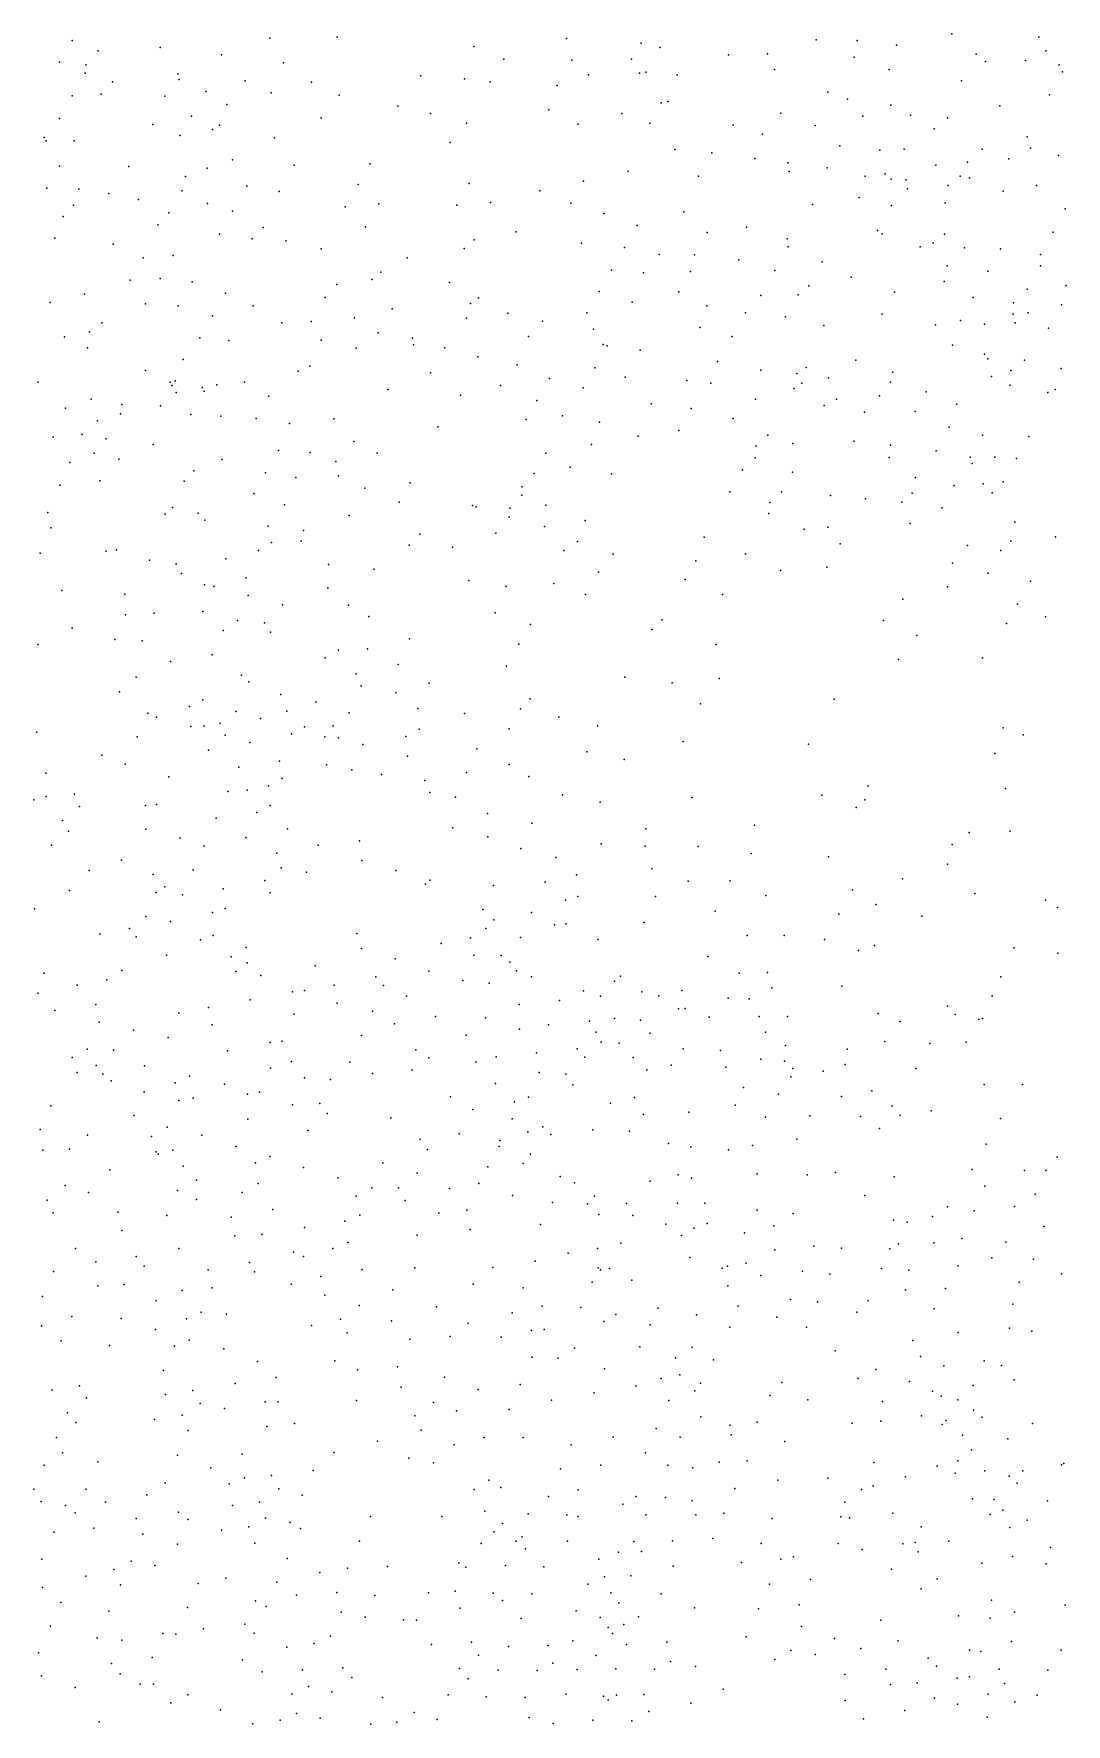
# Model space of a CAD drawing. Header units: inches. Extents: x 1412531 to 1412842, y 4931459 to 4931713.
# Drawn here: x 1412609 to 1412686.5, y 4931459 to 4931585.9 of the extents above; entities that cross this region are included whole.
import ezdxf

# ---------------------------------------------------------------- set-up
doc = ezdxf.new("R2010")
doc.units = ezdxf.units.IN
doc.header["$MEASUREMENT"] = 0

msp = doc.modelspace()

# ---------------------------------------------------------------- linework, layer by layer
for p in [(1412611.87, 4931585.41, 65.73), (1412626.72, 4931585.59, 65.45), (1412631.79, 4931585.66, 65.27), (1412649, 4931585.55, 60.69), (1412667.75, 4931585.45, 56.33), (1412670.82, 4931585.42, 55.62), (1412677.94, 4931585.91, 55.4), (1412684.47, 4931585.67, 55.51), (1412613.83, 4931584.62, 66), (1412618.48, 4931584.87, 65.64), (1412623.1, 4931584.32, 65.76), (1412642.05, 4931584.96, 62.52), (1412644.29, 4931584.01, 62.02), (1412653.89, 4931584, 60.01), (1412654.6, 4931585.2, 59.42), (1412656.02, 4931584.89, 58.56), (1412661.17, 4931584.34, 58.1), (1412664.11, 4931584.41, 57.97), (1412670.61, 4931584.16, 55.78), (1412673.78, 4931585.06, 55.27), (1412679.77, 4931584.39, 56.04), (1412685, 4931584.63, 56.21), (1412610.93, 4931583.78, 66.61), (1412612.87, 4931582.95, 66.7), (1412612.92, 4931583.58, 66.62), (1412619.81, 4931582.9, 66.48), (1412627.75, 4931583.73, 66.04), (1412638.06, 4931582.76, 64.62), (1412649.4, 4931583.93, 60.7), (1412650.66, 4931582.84, 61.22), (1412654.48, 4931582.96, 59.55), (1412654.96, 4931583.03, 59.43), (1412657.31, 4931582.83, 59.33), (1412664.63, 4931583.22, 58.18), (1412673.24, 4931583.22, 55.72), (1412680.47, 4931583.84, 56.1), (1412683.47, 4931583.91, 55.93), (1412686.01, 4931583.57, 56.25), (1412686.24, 4931583.05, 56.29), (1412614.9, 4931582.3, 66.95), (1412619.92, 4931582.49, 66.77), (1412621.91, 4931581.58, 66.77), (1412624.88, 4931582.39, 66.55), (1412626.83, 4931581.48, 67.23), (1412629.85, 4931582.29, 66.59), (1412641.35, 4931582.53, 63.94), (1412643.28, 4931582.3, 63.38), (1412648.31, 4931582.03, 61.32), (1412668.63, 4931581.54, 56.62), (1412678.67, 4931582.37, 56.18), (1412611.89, 4931581.26, 67.39), (1412614.05, 4931581.39, 67.19), (1412618.85, 4931581.23, 67.22), (1412623.49, 4931580.6, 67.2), (1412631.94, 4931581.3, 66.65), (1412636.35, 4931580.48, 65.83), (1412647.67, 4931580.2, 62.73), (1412656.12, 4931580.74, 60.04), (1412656.62, 4931580.82, 59.8), (1412670.1, 4931581, 56.67), (1412673.35, 4931580.55, 56.78), (1412681.54, 4931580.5, 57.21), (1412685.27, 4931581.32, 56.82), (1412610.92, 4931579.55, 67.95), (1412617.95, 4931579.09, 67.94), (1412620.84, 4931579.73, 67.6), (1412622.95, 4931579.06, 68.03), (1412630.57, 4931579.59, 67.64), (1412638.79, 4931579.93, 65.18), (1412641.49, 4931579.19, 64.98), (1412649.87, 4931579.12, 61.95), (1412653.17, 4931579.92, 61.04), (1412655.26, 4931579.21, 60.56), (1412661.53, 4931579.05, 59.2), (1412665.09, 4931579.95, 58.59), (1412667.68, 4931579.02, 57.58), (1412671.27, 4931579.72, 56.66), (1412674.83, 4931579.79, 56.78), (1412677.62, 4931579.59, 57.1), (1412609.77, 4931578.13, 68.63), (1412609.94, 4931577.88, 68.6), (1412612.02, 4931577.88, 68.74), (1412620, 4931578.27, 68.31), (1412622.43, 4931578.73, 67.98), (1412627.07, 4931578.1, 68.26), (1412640.27, 4931577.76, 65.45), (1412663.73, 4931578.37, 59.5), (1412676.62, 4931578.77, 57.49), (1412683.59, 4931578.17, 58.2), (1412623.92, 4931576.44, 69.23), (1412657.13, 4931577.23, 61.04), (1412659.91, 4931576.98, 60.48), (1412663.15, 4931576.54, 59.86), (1412669.53, 4931577.51, 57.34), (1412672.53, 4931577.17, 57.16), (1412674.36, 4931577.26, 57.51), (1412680.21, 4931577.26, 58.09), (1412682.22, 4931576.52, 58.41), (1412683.85, 4931577.33, 58.38), (1412685.95, 4931576.78, 58.34), (1412610.94, 4931575.98, 69.37), (1412616.14, 4931575.94, 69.34), (1412620.39, 4931575.2, 69.42), (1412622.03, 4931575.82, 69.49), (1412628.55, 4931576.05, 69.13), (1412634.26, 4931576.16, 67.83), (1412653.63, 4931575.6, 62.06), (1412658.92, 4931575.23, 60.91), (1412665.62, 4931576.23, 59.46), (1412665.72, 4931575.58, 59.63), (1412668.59, 4931575.84, 58.12), (1412671.44, 4931575.22, 57.61), (1412672.94, 4931575.39, 58.01), (1412676.74, 4931576.06, 57.81), (1412678.56, 4931575.23, 58.41), (1412679.13, 4931576.28, 58.08), (1412609.98, 4931574.33, 70.13), (1412612.38, 4931574.25, 70.03), (1412614.64, 4931573.91, 69.98), (1412620.11, 4931574.11, 69.59), (1412625.01, 4931574.48, 69.42), (1412627.43, 4931574.08, 69.46), (1412633.36, 4931574.6, 69.05), (1412641.7, 4931574.68, 65.98), (1412647, 4931574.13, 64.27), (1412650.27, 4931574.86, 63.06), (1412673.38, 4931575.01, 58.14), (1412674.5, 4931574.96, 57.91), (1412674.62, 4931574.26, 58.08), (1412677.66, 4931574.53, 58.49), (1412679.27, 4931575.1, 58.29), (1412681.79, 4931574.09, 58.47), (1412684.31, 4931574.51, 58.73), (1412611.98, 4931573.05, 70.28), (1412616.87, 4931573.46, 69.98), (1412622.04, 4931573.16, 70.08), (1412623.93, 4931572.6, 70.13), (1412632.39, 4931572.92, 69.69), (1412634.9, 4931573.15, 69.35), (1412640.76, 4931573.05, 66.9), (1412643.3, 4931573.25, 65.82), (1412649.32, 4931573.19, 63.87), (1412667.48, 4931573.1, 60.03), (1412670.99, 4931573.63, 58.28), (1412673.41, 4931573.02, 58.42), (1412677.43, 4931573.23, 58.62), (1412686.46, 4931572.76, 58.87), (1412611.21, 4931572.2, 70.89), (1412618.32, 4931571.57, 70.58), (1412619.15, 4931572.47, 70.37), (1412626.23, 4931571.38, 70.49), (1412633.92, 4931571.43, 69.87), (1412651.81, 4931572.43, 63.43), (1412654.3, 4931571.52, 63.11), (1412657.81, 4931572.55, 62.14), (1412662.51, 4931571.4, 61.44), (1412610.57, 4931570.56, 71.72), (1412614.96, 4931570.13, 71.44), (1412622.94, 4931570.87, 70.57), (1412625.39, 4931570.53, 70.87), (1412627.92, 4931570.36, 71.2), (1412642.07, 4931570.45, 67.4), (1412645.23, 4931571.05, 65.98), (1412650.13, 4931570.19, 65.02), (1412659.56, 4931571, 62.23), (1412665.58, 4931570.53, 61), (1412672.35, 4931571.14, 59.23), (1412672.71, 4931570.9, 59.53), (1412676.53, 4931570.21, 59.51), (1412677.4, 4931570.86, 59.4), (1412685.54, 4931571.03, 59.08), (1412617.21, 4931569.09, 71.69), (1412619.47, 4931569.27, 71.45), (1412630.58, 4931569.78, 71.1), (1412637.05, 4931569.08, 70.28), (1412641.33, 4931569.8, 67.71), (1412653.36, 4931569.88, 63.97), (1412655.97, 4931569.33, 63.31), (1412658.61, 4931569.32, 62.93), (1412661.94, 4931568.94, 61.99), (1412665.66, 4931569.91, 61.27), (1412668.2, 4931568.78, 61.23), (1412675.56, 4931569.92, 59.44), (1412678.89, 4931569.84, 59.39), (1412681.59, 4931569.76, 59.4), (1412684.6, 4931569.35, 59.78), (1412618.49, 4931567.55, 71.95), (1412635.05, 4931568.02, 71.33), (1412652.38, 4931568.17, 64.58), (1412654.79, 4931567.96, 64.09), (1412658.31, 4931568.06, 63.07), (1412664.65, 4931568.13, 61.56), (1412670.37, 4931567.65, 61), (1412677.58, 4931568.5, 59.6), (1412680.64, 4931568.08, 60.1), (1412684.59, 4931568.5, 60.24), (1412612.8, 4931566.36, 72.78), (1412616.23, 4931567.41, 72.28), (1412620.9, 4931567.3, 71.88), (1412623.39, 4931566.44, 72.08), (1412631.76, 4931567.09, 71.69), (1412634.38, 4931567.46, 71.21), (1412640.21, 4931567.24, 69.33), (1412651.45, 4931566.56, 65.56), (1412657.45, 4931566.55, 63.66), (1412663.6, 4931566.27, 62.45), (1412666.39, 4931566.32, 61.78), (1412667.19, 4931567, 61.55), (1412673.64, 4931566.52, 60.71), (1412677.37, 4931567.32, 60.28), (1412683.6, 4931566.75, 60.67), (1412686.53, 4931567.01, 60.77), (1412610.24, 4931565.73, 72.78), (1412617.4, 4931565.64, 72.52), (1412619.85, 4931565.49, 72.87), (1412625.47, 4931565.49, 72.52), (1412630.88, 4931566.11, 72.4), (1412635.9, 4931565.26, 71.46), (1412641.79, 4931565.67, 68.82), (1412642.4, 4931566.1, 68.42), (1412650.54, 4931564.96, 66.6), (1412653.93, 4931565.76, 64.71), (1412659.54, 4931565.49, 63.65), (1412662.44, 4931564.97, 62.73), (1412679.55, 4931566.12, 60.55), (1412682.56, 4931565.72, 61.1), (1412683.67, 4931564.96, 61.47), (1412686.17, 4931565.56, 61.2), (1412614.1, 4931564.22, 73.17), (1412622.42, 4931564.74, 72.67), (1412627.62, 4931564.21, 73.44), (1412629.84, 4931564.31, 73.41), (1412633.09, 4931564.6, 72.39), (1412641.5, 4931564.56, 69.67), (1412644.6, 4931564.95, 67.96), (1412647.19, 4931564.34, 67.41), (1412651.03, 4931563.74, 66.97), (1412659.03, 4931563.87, 63.96), (1412665.45, 4931564.66, 62.58), (1412668.32, 4931564, 62.1), (1412672.7, 4931564.87, 61.57), (1412676.71, 4931564.06, 61.76), (1412678.58, 4931564.39, 61.13), (1412680.39, 4931564.1, 61.49), (1412682.54, 4931564.87, 61.42), (1412682.69, 4931564.22, 61.51), (1412685.19, 4931563.8, 61.62), (1412611.3, 4931563.17, 73.6), (1412613.19, 4931563.54, 73.65), (1412621.47, 4931563.09, 73.44), (1412623.65, 4931562.88, 73.26), (1412630.59, 4931562.91, 73.83), (1412634.87, 4931563.45, 72.46), (1412637.45, 4931563.05, 71.94), (1412637.51, 4931562.56, 71.99), (1412646.14, 4931563.18, 68.28), (1412651.75, 4931562.59, 66.58), (1412652.06, 4931562.48, 66.42), (1412661.42, 4931563.18, 63.81), (1412677.99, 4931562.53, 61.67), (1412613.03, 4931562.34, 73.89), (1412620.21, 4931561.45, 73.96), (1412633.2, 4931562.31, 73.58), (1412639.87, 4931562.33, 71.12), (1412642.34, 4931561.65, 70.06), (1412654.54, 4931562.15, 65.66), (1412660.35, 4931561.3, 64.52), (1412670.72, 4931561.4, 62.53), (1412680.4, 4931561.86, 62.14), (1412680.65, 4931561.5, 62), (1412683.39, 4931561.42, 62.37), (1412617.39, 4931560.63, 74.35), (1412628.86, 4931560.58, 74.5), (1412629.74, 4931560.95, 74.32), (1412638.79, 4931560.45, 71.82), (1412645.3, 4931561.06, 69.07), (1412647.73, 4931560.04, 68.32), (1412651.12, 4931560.84, 67.28), (1412653.41, 4931560.14, 66.7), (1412658.03, 4931559.89, 65.73), (1412663.59, 4931560.67, 64.33), (1412666.29, 4931560.4, 63.45), (1412667.01, 4931560.87, 63.25), (1412668.68, 4931560.08, 64.1), (1412673.52, 4931560.51, 62.88), (1412680.91, 4931560.18, 62.82), (1412682.38, 4931560.63, 62.76), (1412686.16, 4931560.78, 62.96), (1412609.33, 4931559.76, 74.71), (1412619.24, 4931559.77, 74.6), (1412619.36, 4931559.5, 75.1), (1412619.61, 4931559.87, 74.51), (1412619.68, 4931558.99, 75.13), (1412621.64, 4931559.37, 74.8), (1412621.8, 4931559.09, 74.83), (1412622.74, 4931559.55, 74.8), (1412624.83, 4931559.76, 74.51), (1412626.66, 4931558.71, 74.81), (1412635.59, 4931559.22, 73.39), (1412641.05, 4931558.79, 71.32), (1412644.05, 4931559.51, 70.1), (1412650.26, 4931559.34, 67.88), (1412659.85, 4931559.69, 65.04), (1412666.09, 4931559.28, 64.33), (1412666.68, 4931559.69, 64.4), (1412672.51, 4931558.72, 63.14), (1412673.34, 4931559.75, 63.23), (1412676.02, 4931559.04, 62.58), (1412682.33, 4931559.54, 63.09), (1412685.16, 4931558.97, 63.08), (1412685.71, 4931559.21, 63.09), (1412611.39, 4931557.81, 75.19), (1412613.3, 4931558.49, 75.14), (1412615.52, 4931557.38, 75.33), (1412615.62, 4931558.07, 75.2), (1412618.52, 4931557.98, 75.13), (1412646.78, 4931558.39, 69.14), (1412655.37, 4931558.12, 66.35), (1412658.37, 4931557.77, 66.15), (1412663.2, 4931558.47, 65.2), (1412668.36, 4931558, 64.36), (1412669.27, 4931558.48, 64.32), (1412671.39, 4931557.51, 63.67), (1412675.18, 4931557.56, 63.28), (1412678.31, 4931558.11, 62.87), (1412613.79, 4931556.85, 75.76), (1412620.79, 4931557.34, 75.21), (1412623.05, 4931557.21, 75.46), (1412625.7, 4931557.03, 75.49), (1412628.2, 4931556.65, 75.56), (1412631.52, 4931557, 74.98), (1412639.35, 4931556.41, 72.98), (1412645.97, 4931556.96, 70.02), (1412648.7, 4931557.24, 69.07), (1412651.49, 4931556.75, 67.98), (1412657.44, 4931556.13, 67.02), (1412661.53, 4931557.03, 65.47), (1412677.73, 4931556.37, 63.76), (1412610.45, 4931555.64, 75.85), (1412612.63, 4931555.84, 75.92), (1412614.44, 4931555.5, 76.02), (1412617.97, 4931555.09, 76.17), (1412633.03, 4931555.3, 75.49), (1412650.89, 4931555.07, 68.87), (1412654.38, 4931555.71, 67.66), (1412663.24, 4931554.98, 65.81), (1412664.12, 4931555.78, 65.24), (1412666.01, 4931555.16, 65.14), (1412670.59, 4931555.34, 64.46), (1412673.33, 4931555.03, 64.2), (1412680.24, 4931555.77, 63.76), (1412683.73, 4931555.68, 63.82), (1412611.7, 4931553.72, 76.19), (1412613.54, 4931554.42, 76.25), (1412615.39, 4931553.97, 76.52), (1412623.13, 4931553.96, 76.48), (1412627.37, 4931554.63, 76.03), (1412629.75, 4931554.47, 75.94), (1412631.67, 4931553.79, 76.24), (1412634.78, 4931554.42, 75.17), (1412647.45, 4931554.43, 70.48), (1412663.17, 4931554.09, 65.9), (1412673.23, 4931554.1, 64.36), (1412676.76, 4931554.61, 64.19), (1412679.31, 4931554.13, 64.64), (1412679.47, 4931553.65, 64.85), (1412681.18, 4931554.13, 64.64), (1412682.79, 4931554.02, 64.66), (1412613.96, 4931552.35, 76.77), (1412620.28, 4931552.32, 76.66), (1412621.01, 4931553.09, 76.54), (1412626.4, 4931552.95, 76.68), (1412628.67, 4931552.59, 76.66), (1412631.87, 4931552.72, 76.14), (1412646.58, 4931552.91, 70.96), (1412649.29, 4931553.38, 70.7), (1412652.39, 4931552.88, 69.35), (1412662.21, 4931553.17, 66.77), (1412665.98, 4931553.01, 65.38), (1412675.22, 4931552.6, 64.84), (1412681.8, 4931552.27, 65.06), (1412610.95, 4931552.03, 76.56), (1412625.52, 4931551.41, 77.06), (1412633.87, 4931551.81, 75.84), (1412637.27, 4931552.21, 74.53), (1412645.65, 4931551.27, 71.88), (1412645.67, 4931551.9, 71.6), (1412661.28, 4931551.53, 67.67), (1412665.14, 4931551.53, 66.04), (1412668.84, 4931551.26, 66.33), (1412671.47, 4931551.01, 66.03), (1412674.95, 4931551.42, 65.5), (1412678.12, 4931552.01, 65.27), (1412680.29, 4931552.12, 65.37), (1412680.96, 4931551.45, 65.35), (1412610.06, 4931549.97, 76.53), (1412618.87, 4931549.85, 77.29), (1412619.42, 4931550.35, 77.39), (1412621.35, 4931549.93, 77.11), (1412627.83, 4931550.56, 77.11), (1412632.69, 4931549.74, 76.62), (1412636.44, 4931550.75, 75.28), (1412641.94, 4931550.51, 73.71), (1412642.21, 4931550.41, 73.4), (1412644.76, 4931550.31, 72.62), (1412647.44, 4931550.52, 72.37), (1412664.21, 4931549.89, 66.97), (1412664.28, 4931550.73, 66.67), (1412674.18, 4931550.76, 65.75), (1412677.2, 4931550.32, 65.97), (1412610.28, 4931548.82, 76.9), (1412621.85, 4931549.39, 77.26), (1412626.61, 4931548.94, 77.7), (1412629.25, 4931548.63, 77.58), (1412644.7, 4931549.62, 72.62), (1412647.35, 4931548.92, 73.1), (1412650.4, 4931549.38, 70.97), (1412666.85, 4931548.73, 66.97), (1412668.62, 4931548.87, 67.19), (1412674.82, 4931549.16, 66.68), (1412682.66, 4931549.26, 66.47), (1412626.84, 4931547.71, 77.81), (1412629.07, 4931547.83, 77.88), (1412637.2, 4931547.53, 77.18), (1412637.99, 4931548.35, 76.53), (1412640.45, 4931547.37, 75.2), (1412643.69, 4931548.42, 73.31), (1412649.84, 4931547.79, 72.22), (1412659.33, 4931548.11, 70.5), (1412669.56, 4931547.62, 67.36), (1412679.11, 4931547.5, 67.47), (1412682.38, 4931547.83, 67.04), (1412685.73, 4931548.15, 66.65), (1412609.47, 4931546.93, 77.05), (1412614.44, 4931547.08, 77.3), (1412615.21, 4931547.16, 77.42), (1412617.69, 4931546.39, 77.61), (1412619.69, 4931546.13, 77.73), (1412623.43, 4931546.49, 77.85), (1412625.87, 4931547.13, 77.9), (1412631.13, 4931546.08, 78.18), (1412648.8, 4931547.12, 73.18), (1412652.51, 4931546.85, 71.38), (1412658.71, 4931546.35, 71.17), (1412662.45, 4931546.86, 69.65), (1412677.98, 4931546.17, 68.16), (1412681.61, 4931547.13, 66.99), (1412620.1, 4931545.39, 77.82), (1412624.96, 4931545.07, 77.93), (1412634.53, 4931545.72, 78.3), (1412641.66, 4931544.87, 75.54), (1412651.4, 4931545.49, 72.28), (1412657.92, 4931544.95, 72.18), (1412665.08, 4931545.63, 68.59), (1412668.56, 4931545.86, 67.72), (1412680.66, 4931545.42, 67.66), (1412683.85, 4931544.82, 68.22), (1412611.1, 4931544.13, 77.43), (1412615.83, 4931543.84, 77.45), (1412621.82, 4931544.54, 77.81), (1412622.52, 4931544.42, 77.98), (1412625.11, 4931543.75, 78.08), (1412631.08, 4931544.32, 78.54), (1412644.47, 4931544.43, 74.68), (1412648.05, 4931544.64, 73.61), (1412650.43, 4931543.81, 73.75), (1412660.72, 4931543.82, 71.52), (1412674.25, 4931543.48, 68.75), (1412677.61, 4931544.39, 68.83), (1412615.89, 4931542.3, 77.48), (1412618.05, 4931542.42, 77.81), (1412621.7, 4931542.55, 78.12), (1412627.68, 4931543.04, 78.49), (1412632.63, 4931543.01, 78.55), (1412634.16, 4931542.17, 78.73), (1412643.65, 4931542.45, 75.95), (1412682.88, 4931543.1, 68.74), (1412684.97, 4931542.15, 69.77), (1412611.89, 4931541.29, 77.53), (1412623.22, 4931541.11, 78.24), (1412624.29, 4931541.87, 78.27), (1412626.33, 4931541.68, 78.46), (1412626.78, 4931540.99, 78.42), (1412646.29, 4931541.57, 75.34), (1412655.41, 4931541.19, 74.1), (1412656.17, 4931541.91, 74), (1412672.82, 4931541.87, 68.93), (1412682.05, 4931541.63, 69.51), (1412609.31, 4931540.06, 77.2), (1412615.08, 4931540.44, 77.54), (1412617.14, 4931540.35, 77.88), (1412631.88, 4931539.65, 78.89), (1412634.05, 4931539.74, 78.81), (1412637.22, 4931540.49, 78.43), (1412645.43, 4931540.1, 76.77), (1412660.25, 4931540.07, 71.88), (1412675.31, 4931540.75, 69.41), (1412619.27, 4931538.78, 77.86), (1412622.4, 4931539.29, 78.11), (1412630.88, 4931539.06, 78.89), (1412636.37, 4931538.56, 78.9), (1412644.49, 4931538.45, 77.55), (1412673.94, 4931538.93, 70.64), (1412680.25, 4931539.06, 70.18), (1412616.68, 4931537.61, 77.6), (1412624.6, 4931537.77, 78.48), (1412625.14, 4931537.26, 78.64), (1412633.21, 4931537.85, 79.12), (1412638.7, 4931537.16, 79.24), (1412653.38, 4931537.6, 75.37), (1412656.94, 4931537.19, 74.66), (1412660.46, 4931537.51, 72.41), (1412615.44, 4931536.51, 77.58), (1412621.69, 4931535.92, 78.19), (1412627.56, 4931536.3, 78.59), (1412633.58, 4931536.95, 79.16), (1412636.2, 4931536.43, 79.24), (1412646.28, 4931535.99, 78.02), (1412669.11, 4931535.96, 72.11), (1412617.57, 4931534.9, 77.7), (1412618.22, 4931534.6, 77.61), (1412620.7, 4931535.42, 77.91), (1412624.17, 4931535.04, 78.41), (1412626.02, 4931534.52, 78.47), (1412628, 4931535.06, 78.98), (1412630.17, 4931535.76, 78.76), (1412632.68, 4931534.93, 79.01), (1412637.85, 4931535.25, 79.69), (1412641.35, 4931534.88, 80.32), (1412645.55, 4931535.24, 78.88), (1412648.43, 4931534.62, 77.69), (1412659.07, 4931535.61, 74.12), (1412609.22, 4931533.48, 76.83), (1412620.79, 4931533.92, 77.93), (1412621.8, 4931533.97, 78.3), (1412623, 4931534.15, 78.06), (1412623.37, 4931533.25, 78.06), (1412628.35, 4931533.35, 78.68), (1412629.34, 4931533.88, 78.97), (1412631.49, 4931533.96, 79.01), (1412637.95, 4931533.7, 80.06), (1412644.7, 4931533.74, 80.2), (1412651.32, 4931533.96, 77.27), (1412681.8, 4931533.82, 73.3), (1412683.3, 4931533.28, 73.59), (1412616.77, 4931533.13, 77.31), (1412622.11, 4931532.14, 77.84), (1412625.22, 4931532.71, 78.27), (1412630.86, 4931533.13, 79.25), (1412631.87, 4931533.07, 79.04), (1412633.72, 4931532.55, 79.21), (1412636.93, 4931533.17, 79.79), (1412642.28, 4931532.24, 80.75), (1412650.53, 4931532, 77.94), (1412657.76, 4931532.77, 74.86), (1412667.18, 4931532.59, 75.04), (1412614.1, 4931531.75, 77.01), (1412615.87, 4931531.08, 77.23), (1412624.39, 4931530.86, 78.33), (1412627.44, 4931531.3, 78.63), (1412630.97, 4931531.03, 78.98), (1412637.07, 4931531.69, 79.79), (1412644.71, 4931531.05, 80.6), (1412653.34, 4931531.43, 76.87), (1412681.18, 4931531.88, 74.12), (1412609.9, 4931530.41, 76.71), (1412619.13, 4931530.12, 77.25), (1412626.63, 4931529.46, 78.64), (1412627.64, 4931530.01, 78.82), (1412632.89, 4931530.65, 79.63), (1412635.11, 4931530.3, 79.91), (1412638.36, 4931529.85, 80.07), (1412641.49, 4931530.45, 80.42), (1412646.17, 4931530.16, 80.55), (1412671.67, 4931529.44, 75.51), (1412609.01, 4931528.41, 76.43), (1412609.92, 4931528.66, 76.62), (1412612.05, 4931528.84, 76.79), (1412623.6, 4931529.04, 78.05), (1412625.03, 4931529.12, 78.69), (1412638.74, 4931528.96, 80.11), (1412640.67, 4931528.61, 80.48), (1412648.7, 4931528.78, 79.83), (1412651.53, 4931528.24, 79.63), (1412658.42, 4931528.57, 77.3), (1412668.19, 4931528.76, 76.92), (1412671.4, 4931528.41, 75.95), (1412681.96, 4931529.25, 75.52), (1412612.42, 4931527.91, 76.61), (1412617.39, 4931527.97, 77.11), (1412618.22, 4931528.06, 77.31), (1412622.7, 4931527.02, 77.93), (1412625.74, 4931527.46, 78.34), (1412626.75, 4931527.97, 78.72), (1412643.07, 4931527.37, 80.64), (1412670.76, 4931527.82, 76.46), (1412611.15, 4931526.84, 76.45), (1412611.61, 4931526.06, 76.64), (1412617.41, 4931526.21, 77.36), (1412628.06, 4931526.23, 78.68), (1412640.47, 4931526.31, 80.42), (1412643.1, 4931525.62, 80.81), (1412646.41, 4931526.64, 80.5), (1412654.97, 4931526.22, 79.68), (1412663.13, 4931526.49, 77.31), (1412679.25, 4931525.94, 76.47), (1412682.32, 4931526.05, 76.59), (1412610.34, 4931525, 76.49), (1412619.99, 4931525.55, 77.43), (1412621.79, 4931524.96, 78.02), (1412624.92, 4931525.58, 78.56), (1412627.26, 4931524.4, 78.63), (1412630.36, 4931524.99, 79.18), (1412633.47, 4931525.32, 80.26), (1412645.57, 4931524.74, 80.87), (1412651.6, 4931525.11, 80.84), (1412654.91, 4931524.92, 79.79), (1412658.9, 4931524.91, 78.35), (1412662.87, 4931524.38, 77.99), (1412677.96, 4931525.06, 77.39), (1412613.15, 4931523.09, 76.56), (1412615.58, 4931523.87, 77.14), (1412620.98, 4931523.16, 77.83), (1412627.57, 4931523.3, 78.61), (1412633.63, 4931523.85, 80.1), (1412636.18, 4931523.1, 80.83), (1412648.2, 4931524.07, 80.96), (1412655.41, 4931523.22, 79.74), (1412668.68, 4931524.13, 78.16), (1412677.62, 4931523.58, 78.05), (1412617.97, 4931522.8, 77.33), (1412618.83, 4931521.88, 77.87), (1412626.35, 4931522.34, 78.67), (1412629.47, 4931522.98, 78.94), (1412638.42, 4931522.07, 80.97), (1412638.75, 4931522.38, 80.71), (1412643.53, 4931521.97, 81.02), (1412647.39, 4931522.22, 80.93), (1412649.76, 4931522.78, 80.88), (1412658.15, 4931522.3, 78.97), (1412661.29, 4931522.31, 78.99), (1412674.23, 4931522.47, 78.24), (1412611.67, 4931521.59, 76.42), (1412618.19, 4931521.45, 77.45), (1412620.16, 4931521.27, 78.07), (1412623.21, 4931521.72, 78.36), (1412626.75, 4931521.42, 78.86), (1412648.92, 4931520.86, 81.27), (1412649.86, 4931521.14, 81.26), (1412655.68, 4931521.14, 80.28), (1412663.97, 4931521.22, 78.95), (1412670.48, 4931521.65, 78.91), (1412679.68, 4931521.38, 79.32), (1412684.97, 4931520.86, 80.24), (1412609.05, 4931520.23, 75.88), (1412617.41, 4931519.65, 77.15), (1412622.42, 4931519.95, 77.91), (1412623.36, 4931520.24, 78.33), (1412642.72, 4931520.16, 80.85), (1412643.54, 4931519.39, 81.26), (1412646.38, 4931519.94, 81.16), (1412660.17, 4931520.05, 79.35), (1412669.46, 4931519.83, 79.84), (1412672.25, 4931520.54, 79.98), (1412675.69, 4931519.66, 80.08), (1412685.88, 4931520.31, 80.5), (1412613.95, 4931518.34, 76.59), (1412616.18, 4931518.75, 77), (1412616.69, 4931518.11, 77.58), (1412619.27, 4931519.27, 77.8), (1412622.47, 4931518.22, 78.16), (1412633.27, 4931518.38, 80.27), (1412641.8, 4931518.05, 81.19), (1412642.94, 4931518.75, 81.23), (1412645.56, 4931518.07, 81.38), (1412648.1, 4931519.01, 81.42), (1412648.96, 4931519.1, 81.28), (1412654.83, 4931519.2, 80.92), (1412662.56, 4931518.22, 80.57), (1412665.35, 4931518.23, 80.67), (1412618.97, 4931516.75, 77.76), (1412621.52, 4931517.9, 78), (1412624.95, 4931517.32, 78.92), (1412633.6, 4931517.25, 80.34), (1412639.59, 4931517.63, 80.87), (1412651.35, 4931517.92, 81.49), (1412668.39, 4931517.92, 80.41), (1412670.94, 4931517.1, 80.9), (1412672.13, 4931517.46, 81.5), (1412682.6, 4931517.29, 81.97), (1412685.91, 4931516.9, 81.56), (1412615.62, 4931515.59, 76.93), (1412623.81, 4931516.62, 78.71), (1412624.16, 4931515.51, 78.63), (1412625.03, 4931516.16, 79.04), (1412630.14, 4931515.93, 79.7), (1412636.14, 4931516.47, 80.55), (1412638.67, 4931515.54, 81.21), (1412642.05, 4931516.73, 81.01), (1412644.11, 4931516.72, 81.47), (1412644.74, 4931516.21, 81.47), (1412645.24, 4931515.57, 81.7), (1412659.63, 4931516.65, 82.15), (1412609.78, 4931515.4, 75.89), (1412612.26, 4931514.5, 76.24), (1412614.48, 4931514.9, 76.88), (1412626.04, 4931515.21, 78.98), (1412631.55, 4931514.48, 80.41), (1412634.69, 4931515.12, 80.44), (1412635.26, 4931514.47, 80.32), (1412641.23, 4931514.84, 81.36), (1412643.19, 4931514.65, 81.69), (1412646.37, 4931515.12, 81.49), (1412652.61, 4931514.79, 82.1), (1412653.06, 4931515.17, 81.78), (1412661.98, 4931515.4, 82.25), (1412664.09, 4931515.45, 81.74), (1412664.42, 4931514.28, 82.02), (1412669.69, 4931514.42, 82.16), (1412681.63, 4931515.11, 82.79), (1412609.3, 4931513.88, 76.1), (1412613.66, 4931513.05, 76.92), (1412625.24, 4931513.4, 78.78), (1412628.44, 4931513.98, 79.59), (1412629.33, 4931514.08, 79.89), (1412631.79, 4931513.13, 80.63), (1412637, 4931513.67, 80.69), (1412645.45, 4931513.04, 81.73), (1412648.48, 4931513.34, 82.08), (1412650.28, 4931514.07, 81.97), (1412651.55, 4931513.66, 82.02), (1412654.65, 4931513.98, 81.83), (1412655.94, 4931513.7, 82.33), (1412657.67, 4931514.1, 81.79), (1412661.14, 4931513.52, 82.48), (1412662.73, 4931513.47, 82.49), (1412680.98, 4931513.7, 82.88), (1412610.58, 4931512.59, 76), (1412613.91, 4931511.71, 76.95), (1412619.89, 4931512.38, 77.64), (1412622.12, 4931512.82, 78.28), (1412628.55, 4931512.32, 79.31), (1412634.43, 4931512.55, 80.75), (1412639.17, 4931512.13, 81.26), (1412642.92, 4931512.05, 82), (1412650.73, 4931511.79, 82.27), (1412652.61, 4931511.98, 82.48), (1412654.56, 4931511.86, 82.32), (1412657.42, 4931512.71, 82.29), (1412657.92, 4931512.75, 82.25), (1412659.71, 4931512.08, 82.41), (1412663.48, 4931512.15, 82.6), (1412665.59, 4931512.14, 83.17), (1412672.4, 4931512.37, 83.39), (1412674.05, 4931511.75, 83.12), (1412677.62, 4931512.92, 83.23), (1412678.2, 4931512.28, 83.62), (1412679.97, 4931511.9, 83.86), (1412680.25, 4931511.98, 83.84), (1412616.49, 4931511.12, 77.11), (1412619.09, 4931510.55, 77.63), (1412622.4, 4931511.5, 78.07), (1412633.61, 4931510.71, 80.84), (1412636.08, 4931511.59, 80.91), (1412641.46, 4931510.73, 81.95), (1412645.47, 4931511.18, 82.31), (1412647.66, 4931511.51, 82.05), (1412651.22, 4931510.97, 82.53), (1412655.28, 4931510.89, 82.56), (1412663.94, 4931510.96, 83.24), (1412613.02, 4931509.69, 76.84), (1412614.99, 4931509.62, 76.83), (1412623.54, 4931509.56, 78.51), (1412626.75, 4931510.18, 79.15), (1412627.66, 4931510.29, 79.2), (1412637.7, 4931509.63, 81.81), (1412646.74, 4931509.4, 82.52), (1412649.81, 4931509.72, 82.45), (1412651.61, 4931510.2, 82.82), (1412652.95, 4931510.13, 82.95), (1412657.77, 4931509.72, 82.84), (1412660.56, 4931509.59, 83.5), (1412665.44, 4931509.95, 83.7), (1412670.09, 4931509.68, 83.77), (1412672.9, 4931510.27, 84.18), (1412676.29, 4931510.11, 84.02), (1412679.03, 4931510.22, 84.56), (1412611.88, 4931509.05, 76.36), (1412612.25, 4931507.93, 76.3), (1412613.69, 4931508.46, 76.86), (1412617.31, 4931508.43, 77.14), (1412626.77, 4931508.27, 79.09), (1412628.36, 4931508.76, 79.89), (1412632.73, 4931508.7, 80.56), (1412637.42, 4931508.14, 82.01), (1412638.67, 4931509.04, 82.03), (1412642.2, 4931508.73, 82.24), (1412643.72, 4931509.12, 82.1), (1412646.95, 4931507.93, 82.76), (1412650.39, 4931509.09, 82.82), (1412654.01, 4931509.05, 83.22), (1412655.04, 4931508.14, 83.43), (1412656.86, 4931508.49, 83.32), (1412660.97, 4931508.33, 83.91), (1412663.6, 4931508.93, 83.64), (1412665.38, 4931508.78, 84.15), (1412666, 4931508.24, 84.23), (1412668.28, 4931508.04, 84.45), (1412669.93, 4931508.53, 84.52), (1412675.25, 4931508.24, 84.78), (1412614.19, 4931507.82, 76.48), (1412614.82, 4931507.31, 76.58), (1412619.61, 4931507.16, 77.89), (1412620.69, 4931507.65, 78.02), (1412623.31, 4931507.07, 78.4), (1412629.32, 4931507.54, 79.8), (1412631.27, 4931507.41, 80.17), (1412634.44, 4931507.85, 81.48), (1412643.68, 4931507.1, 82.28), (1412648.96, 4931507.8, 83.06), (1412649.47, 4931507, 83.2), (1412662.29, 4931506.82, 84.5), (1412665.86, 4931507.6, 84.48), (1412680.37, 4931507.04, 85.6), (1412683.25, 4931507.04, 85.87), (1412610.28, 4931505.42, 76.03), (1412617.3, 4931506.49, 77.41), (1412619.9, 4931505.84, 77.86), (1412620.98, 4931506.01, 78.23), (1412625.04, 4931506.31, 79.01), (1412625.96, 4931506.45, 79.01), (1412628.42, 4931505.5, 79.84), (1412630.47, 4931505.61, 80.03), (1412640.3, 4931506.1, 82.29), (1412645.11, 4931505.72, 82.69), (1412646.15, 4931506.09, 82.81), (1412652.32, 4931505.64, 83.9), (1412654.12, 4931506.06, 83.7), (1412661.66, 4931505.48, 84.64), (1412664.92, 4931506.3, 84.73), (1412669.66, 4931506.12, 85.47), (1412671.93, 4931506.56, 85.28), (1412673.45, 4931505.4, 85.36), (1412616.51, 4931504.7, 77.13), (1412625.07, 4931504.42, 78.94), (1412631.04, 4931504.86, 80.42), (1412635.82, 4931504.54, 81.53), (1412641.96, 4931505.15, 82.83), (1412644.92, 4931504.45, 83.36), (1412654.78, 4931504.78, 84.16), (1412658.2, 4931504.96, 84.37), (1412663.95, 4931504.58, 85.24), (1412667.27, 4931504.69, 85.98), (1412671.07, 4931504.63, 85.88), (1412674.06, 4931504.72, 85.83), (1412676.38, 4931505.06, 85.8), (1412681.6, 4931504.49, 86.69), (1412609.49, 4931503.65, 75.54), (1412613.03, 4931503.22, 76.63), (1412617.83, 4931503.13, 77.56), (1412619.01, 4931503.82, 77.66), (1412621.61, 4931503.23, 78.17), (1412629.58, 4931503.59, 79.95), (1412638.01, 4931502.93, 82.49), (1412640.94, 4931503.33, 83.32), (1412644.01, 4931502.82, 83.52), (1412646.11, 4931503.47, 83.54), (1412647.22, 4931503.85, 83.65), (1412647.83, 4931503.27, 83.65), (1412650.97, 4931503.62, 84.68), (1412653.73, 4931503.54, 84.75), (1412666.29, 4931502.94, 86.43), (1412672.52, 4931503.74, 86.1), (1412609.68, 4931502.1, 75.65), (1412611.69, 4931502.19, 75.94), (1412618.2, 4931501.98, 77.68), (1412618.34, 4931501.81, 78.03), (1412619.44, 4931502.11, 78.26), (1412624.19, 4931502.39, 78.85), (1412626.73, 4931501.63, 79.81), (1412638.57, 4931502.15, 82.78), (1412643.96, 4931502.39, 83.69), (1412646.31, 4931501.8, 83.78), (1412656.66, 4931502.6, 85.3), (1412658.34, 4931502.35, 85.78), (1412661.17, 4931502.13, 86.06), (1412662.97, 4931502.45, 86.17), (1412680.53, 4931502.55, 87.2), (1412685.84, 4931501.58, 89.04), (1412614.72, 4931500.63, 77.08), (1412620.21, 4931500.91, 78.76), (1412625.64, 4931501.16, 79.68), (1412629.25, 4931500.79, 80.44), (1412635.2, 4931501.16, 81.56), (1412637.79, 4931500.38, 82.38), (1412643.09, 4931500.84, 84.12), (1412645.75, 4931501.11, 84.21), (1412657.4, 4931500.25, 86.32), (1412663.31, 4931500.33, 86.69), (1412667.07, 4931500.24, 86.7), (1412669.21, 4931500.43, 86.75), (1412679.48, 4931500.66, 87.87), (1412683.41, 4931500.57, 89.23), (1412684.99, 4931500.58, 89.5), (1412611.36, 4931499.45, 75.88), (1412619.79, 4931499.07, 78.84), (1412621.23, 4931499.84, 79.23), (1412625.84, 4931499.61, 79.71), (1412631.84, 4931500.03, 81.35), (1412634.38, 4931499.27, 81.89), (1412636.39, 4931499.28, 82.39), (1412640.23, 4931499.23, 83.26), (1412642.41, 4931499.59, 84.27), (1412648.53, 4931500.13, 84.63), (1412649.61, 4931499.66, 85.18), (1412655.29, 4931499.78, 85.95), (1412658.39, 4931500, 86.36), (1412673.61, 4931500.11, 87.43), (1412680.43, 4931499.4, 88.84), (1412610, 4931498.34, 75.78), (1412613.1, 4931498.93, 76.6), (1412621.21, 4931498.4, 79.37), (1412624.65, 4931498.92, 79.64), (1412633.21, 4931498.64, 81.63), (1412636.89, 4931498.33, 82.5), (1412644.96, 4931498.69, 84.73), (1412647.95, 4931498.17, 85.34), (1412650.59, 4931498.08, 85.55), (1412651.11, 4931498.66, 85.72), (1412653.52, 4931498.1, 86.17), (1412657.34, 4931498.12, 87.05), (1412659.4, 4931498.13, 87.11), (1412671.4, 4931498.7, 87.96), (1412677.61, 4931497.85, 88.81), (1412682.64, 4931497.87, 89.93), (1412684.2, 4931498.79, 90.19), (1412610.46, 4931497.4, 75.92), (1412615.31, 4931497.45, 77.41), (1412618.98, 4931497.21, 79.05), (1412623.83, 4931497.07, 79.84), (1412626.95, 4931497.64, 80.25), (1412632.37, 4931496.77, 82.01), (1412633.48, 4931497.23, 82.02), (1412639.41, 4931497.38, 83.32), (1412641.52, 4931497.59, 84.07), (1412647.04, 4931496.52, 85.46), (1412651.43, 4931497.27, 86.17), (1412653.99, 4931497.21, 86.73), (1412656.46, 4931496.55, 87.42), (1412659.57, 4931496.6, 87.33), (1412663.32, 4931497.61, 87.45), (1412666.02, 4931497.34, 87.35), (1412673.55, 4931496.86, 88.84), (1412674.59, 4931496.7, 88.75), (1412676.5, 4931497.12, 89.11), (1412679.61, 4931497.54, 89.13), (1412615.61, 4931496.07, 77.62), (1412624.1, 4931495.66, 80.35), (1412626.13, 4931495.77, 80.5), (1412629.32, 4931496.31, 81.11), (1412632.58, 4931495.17, 82.24), (1412637.79, 4931495.72, 83.44), (1412641.77, 4931496.14, 84.11), (1412657.63, 4931495.69, 87.75), (1412658.56, 4931496.25, 87.44), (1412662.36, 4931495.89, 87.99), (1412664.57, 4931496.43, 87.95), (1412678.68, 4931495.46, 89.51), (1412682, 4931495.19, 90.99), (1412684.85, 4931496.37, 91.11), (1412612.14, 4931494.73, 76.94), (1412616.7, 4931494.13, 78.34), (1412619.9, 4931494.72, 79.16), (1412628.5, 4931494.45, 81.36), (1412629.25, 4931494.12, 81.41), (1412631.46, 4931494.72, 82.22), (1412649.13, 4931494.36, 86.69), (1412651.32, 4931494.71, 87.16), (1412653.08, 4931495.13, 87.08), (1412658.26, 4931494.04, 88.08), (1412664.66, 4931494.61, 88.3), (1412667.59, 4931494.9, 88.44), (1412669.65, 4931494.74, 88.71), (1412673.28, 4931494.7, 89.38), (1412673.93, 4931495.07, 89.45), (1412676.6, 4931495.14, 89.34), (1412680.94, 4931494.03, 91.18), (1412684.08, 4931493.93, 91.67), (1412610.49, 4931493, 76.87), (1412613.67, 4931493.73, 77.93), (1412617.3, 4931493.4, 78.66), (1412622.09, 4931493.11, 80.56), (1412625.19, 4931493.68, 81.12), (1412625.58, 4931492.96, 81.55), (1412630.55, 4931492.63, 82.54), (1412633.67, 4931493.14, 82.87), (1412637.61, 4931493.28, 83.66), (1412643.46, 4931493.3, 85.12), (1412646.64, 4931493.78, 86.15), (1412651.39, 4931493.26, 87.75), (1412651.56, 4931493.12, 87.46), (1412652.24, 4931493.23, 87.56), (1412660.7, 4931493.24, 88.61), (1412661.1, 4931493.39, 88.4), (1412662.49, 4931493.63, 88.66), (1412663.59, 4931492.69, 88.86), (1412666.72, 4931493.02, 89.01), (1412668.78, 4931492.79, 89.66), (1412672.65, 4931493.23, 89.67), (1412674.72, 4931493.1, 90.31), (1412678.42, 4931493.42, 90.2), (1412686.18, 4931492.82, 92.02), (1412613.8, 4931491.93, 78.26), (1412615.78, 4931492.01, 78.87), (1412620.14, 4931491.56, 80.3), (1412622.39, 4931491.76, 80.68), (1412628.34, 4931492.04, 81.87), (1412635.96, 4931491.61, 83.91), (1412642, 4931492.05, 85.41), (1412645.75, 4931491.76, 86.13), (1412650.92, 4931492.2, 87.84), (1412653.91, 4931492.35, 87.79), (1412661.11, 4931491.93, 88.97), (1412674.45, 4931491.61, 90.44), (1412677.47, 4931491.73, 90.86), (1412682.99, 4931492.19, 91.97), (1412609.66, 4931491.11, 77.34), (1412618.18, 4931490.8, 79.56), (1412630.85, 4931491.22, 82.96), (1412633.44, 4931490.45, 83.67), (1412639.23, 4931490.34, 85.13), (1412647.18, 4931490.39, 87.01), (1412650.08, 4931490.29, 88.51), (1412655.9, 4931490.23, 88.53), (1412661.89, 4931490.39, 89.17), (1412665.83, 4931490.9, 89.53), (1412667.86, 4931490.71, 89.98), (1412671.65, 4931490.79, 90.48), (1412676.61, 4931490.18, 91.24), (1412682.52, 4931490.53, 92.64), (1412609.59, 4931488.92, 77.93), (1412611.86, 4931489.62, 78.35), (1412615.57, 4931489.46, 79.32), (1412620.47, 4931489.44, 80.72), (1412621.58, 4931489.93, 80.72), (1412623.48, 4931489.8, 81.3), (1412629.86, 4931488.95, 83.25), (1412632.03, 4931489.42, 83.46), (1412635.87, 4931489.3, 84.6), (1412641.62, 4931489.12, 86.19), (1412644.92, 4931489.9, 86.5), (1412651.82, 4931489.24, 88.97), (1412652.71, 4931489.77, 88.6), (1412655.29, 4931489, 89.21), (1412658.77, 4931489.75, 89.58), (1412661.28, 4931488.82, 89.67), (1412664.8, 4931489.57, 90.06), (1412670.81, 4931489.94, 90.51), (1412611.05, 4931487.79, 78.36), (1412618.14, 4931488.63, 79.92), (1412620.68, 4931487.84, 81.16), (1412632.53, 4931488.39, 84.01), (1412637.24, 4931487.92, 85.28), (1412640.26, 4931488.12, 85.91), (1412644.11, 4931488.06, 86.65), (1412646.38, 4931488.56, 87.01), (1412647.33, 4931488.63, 87.36), (1412667.02, 4931488.81, 90.55), (1412675.02, 4931487.82, 92.11), (1412678.41, 4931488.41, 92.36), (1412682.28, 4931488.73, 92.96), (1412683.95, 4931488.51, 93.26), (1412614.68, 4931487.43, 79.28), (1412619.56, 4931487.39, 80.94), (1412623.28, 4931487.19, 81.88), (1412631.61, 4931486.3, 84.52), (1412646.43, 4931486.56, 87.55), (1412648.39, 4931486.5, 88.18), (1412649.6, 4931487.23, 88.54), (1412654.51, 4931487.34, 89.45), (1412657.19, 4931486.51, 89.98), (1412658.43, 4931487.32, 89.88), (1412660.04, 4931486.36, 90.79), (1412669.19, 4931487.04, 91.05), (1412675.59, 4931486.61, 92.5), (1412680.38, 4931486.3, 93.63), (1412618.75, 4931485.56, 80.98), (1412625.79, 4931486.23, 82.91), (1412627.19, 4931485.03, 83.45), (1412633.32, 4931485.62, 84.88), (1412636.32, 4931485.85, 85.59), (1412639.83, 4931485.06, 86.31), (1412651.87, 4931485.68, 89.95), (1412657.52, 4931485.23, 90.37), (1412672.23, 4931485.63, 92.1), (1412677.33, 4931485.91, 92.88), (1412681.68, 4931485.95, 93.93), (1412610.37, 4931484.12, 79.12), (1412612.43, 4931484.42, 79.7), (1412618.89, 4931483.76, 81.35), (1412620.95, 4931484.07, 81.83), (1412624.13, 4931484.58, 82.58), (1412636.59, 4931484.32, 86.3), (1412642.38, 4931484.14, 87.25), (1412645.52, 4931484.52, 87.84), (1412651.07, 4931483.88, 89.95), (1412654.2, 4931484.39, 90.78), (1412656.11, 4931484.96, 90.37), (1412658.63, 4931484.04, 91.24), (1412659.07, 4931484.61, 91.25), (1412665.18, 4931484.67, 91.36), (1412670.91, 4931484.95, 92.25), (1412674.76, 4931484.73, 92.87), (1412676.48, 4931484, 93.5), (1412679.54, 4931484.44, 93.96), (1412682.63, 4931484.85, 94.22), (1412612.97, 4931483.5, 79.9), (1412621.49, 4931483.08, 82.4), (1412623.32, 4931482.71, 82.82), (1412626.38, 4931483.21, 83.53), (1412627.34, 4931483.22, 83.74), (1412633.23, 4931483.3, 85.68), (1412639.01, 4931483.15, 86.89), (1412640.74, 4931482.54, 87.57), (1412644.69, 4931482.63, 88.4), (1412647.89, 4931483.33, 89.04), (1412656.68, 4931483.32, 91.12), (1412664.3, 4931483.68, 91.62), (1412667.13, 4931483.36, 92.28), (1412672.74, 4931483.24, 93.15), (1412677.14, 4931483.64, 93.7), (1412678.38, 4931483.36, 94.26), (1412679.56, 4931482.59, 95.08), (1412611.52, 4931482.38, 79.84), (1412612.16, 4931481.66, 79.98), (1412618.07, 4931481.89, 81.73), (1412620.14, 4931482.21, 82.08), (1412626.51, 4931481.35, 84.18), (1412628.58, 4931481.59, 84.44), (1412637.62, 4931482.17, 86.8), (1412655.75, 4931481.21, 91.76), (1412659.09, 4931482.08, 92.05), (1412661.29, 4931481.46, 92.61), (1412663.32, 4931481.69, 92.18), (1412670.46, 4931481.62, 93.36), (1412672.6, 4931481.76, 93.47), (1412675.66, 4931482.15, 93.78), (1412677.21, 4931481.52, 94.79), (1412677.52, 4931481.8, 94.65), (1412680.2, 4931482.05, 95.05), (1412684, 4931481.58, 96.25), (1412610.7, 4931480.54, 80.06), (1412620.6, 4931481.05, 82.38), (1412634.8, 4931480.25, 86.47), (1412638.1, 4931481.08, 87.26), (1412640.57, 4931479.98, 88.14), (1412642.82, 4931480.53, 88.35), (1412645.75, 4931480.52, 89.13), (1412649.35, 4931479.99, 90.35), (1412652.51, 4931480.56, 90.72), (1412657.53, 4931480.55, 91.95), (1412661.36, 4931480.74, 92.87), (1412665.4, 4931480.22, 93.03), (1412678.74, 4931480.71, 95.57), (1412682.15, 4931480.42, 96.33), (1412611.16, 4931479.39, 80.44), (1412613.8, 4931478.7, 81.54), (1412619.78, 4931479.21, 82.6), (1412624.65, 4931479.28, 84.12), (1412631.53, 4931479.4, 86.08), (1412637.17, 4931478.99, 87.97), (1412654.94, 4931479.37, 91.97), (1412660.46, 4931478.68, 93.23), (1412662.57, 4931478.78, 93.21), (1412678.38, 4931478.78, 95.98), (1412679.43, 4931479.61, 96.1), (1412609.79, 4931478.45, 80.57), (1412622.29, 4931478.25, 83.58), (1412624.82, 4931477.5, 84.31), (1412626.84, 4931477.69, 85.15), (1412629.97, 4931478.05, 85.72), (1412639.01, 4931478.62, 88.3), (1412648.56, 4931478.18, 90.38), (1412651.59, 4931478.46, 91.38), (1412656.61, 4931478.45, 92.55), (1412658.49, 4931478.25, 93.08), (1412668.63, 4931477.47, 94.26), (1412672.08, 4931478.66, 94.52), (1412674.47, 4931477.58, 95.31), (1412676.85, 4931478.38, 95.59), (1412678.19, 4931477.85, 96.3), (1412680.42, 4931478.03, 96.53), (1412682.25, 4931477.63, 97.24), (1412683.28, 4931478.03, 97.07), (1412686.18, 4931478.47, 97.56), (1412686.36, 4931478.58, 97.7), (1412609, 4931476.66, 80.31), (1412612.9, 4931476.65, 81.84), (1412617.49, 4931476.23, 83.15), (1412618.87, 4931477.12, 83.21), (1412623.66, 4931477.05, 84.38), (1412627.39, 4931476.67, 85.54), (1412629.15, 4931476.2, 85.96), (1412642.06, 4931476.64, 89.48), (1412643.18, 4931477.33, 89.84), (1412644.08, 4931476.77, 90.2), (1412649.87, 4931476.6, 90.97), (1412661.65, 4931476.71, 93.74), (1412664.88, 4931477.32, 94.42), (1412671.17, 4931476.62, 94.91), (1412672.03, 4931476.91, 95.11), (1412682.85, 4931477.11, 97.3), (1412609.56, 4931475.72, 80.63), (1412611.39, 4931475.43, 81.18), (1412612.11, 4931474.87, 81.55), (1412614.39, 4931475.68, 82.5), (1412619.87, 4931474.93, 83.84), (1412623.91, 4931475.42, 84.79), (1412625.95, 4931475.67, 85.14), (1412642.86, 4931474.99, 90.4), (1412647.65, 4931476.11, 90.78), (1412653.24, 4931475.52, 92.24), (1412654.2, 4931476.11, 92.7), (1412656.43, 4931476.04, 93.54), (1412658.45, 4931475.79, 93.93), (1412669.91, 4931475.69, 95.27), (1412673.52, 4931474.86, 96.3), (1412679.5, 4931475.94, 97.11), (1412681.11, 4931475.89, 97.72), (1412681.76, 4931475.07, 97.93), (1412685.13, 4931475.78, 98.62), (1412613.51, 4931473.73, 81.91), (1412616.7, 4931474.44, 82.95), (1412620.58, 4931474.37, 84.06), (1412625.14, 4931473.83, 85.32), (1412626.41, 4931474.47, 85.47), (1412628.25, 4931474.16, 86.2), (1412629.02, 4931473.7, 86.65), (1412634.28, 4931474.6, 87.72), (1412639.63, 4931474.59, 90.06), (1412644.2, 4931474.08, 90.94), (1412646.13, 4931474.8, 90.95), (1412649.03, 4931474.73, 91.57), (1412649.89, 4931474.59, 91.77), (1412654.95, 4931474.73, 93.42), (1412658.72, 4931474.72, 94.3), (1412660.82, 4931474.84, 94.2), (1412664.46, 4931474.46, 94.83), (1412669.61, 4931474.58, 95.9), (1412670.25, 4931474.5, 95.69), (1412675.65, 4931473.83, 96.88), (1412680.83, 4931474.76, 98.02), (1412682.29, 4931473.77, 98.52), (1412683.6, 4931474.32, 98.42), (1412610.5, 4931473.43, 81.04), (1412617.19, 4931473.28, 83.14), (1412619.78, 4931472.53, 84.25), (1412623.1, 4931473.57, 85.06), (1412625.6, 4931472.59, 85.92), (1412633.45, 4931472.75, 88.07), (1412642.59, 4931472.57, 91.04), (1412643.54, 4931473.44, 90.71), (1412645.23, 4931472.75, 91.24), (1412645.67, 4931473.08, 91.6), (1412649.08, 4931472.76, 91.91), (1412654.06, 4931472.72, 93.44), (1412656.96, 4931472.78, 94.19), (1412659.99, 4931472.94, 94.88), (1412663.63, 4931472.57, 95.45), (1412669.4, 4931472.58, 96.53), (1412674.26, 4931472.55, 97.2), (1412675.18, 4931472.64, 97.21), (1412677.72, 4931472.76, 97.85), (1412609.61, 4931471.4, 81.1), (1412616.3, 4931471.25, 83.27), (1412628.03, 4931471.45, 86.89), (1412640.93, 4931471.12, 91.24), (1412645.92, 4931472.17, 91.71), (1412651.42, 4931471.39, 93.09), (1412652.9, 4931471.93, 93.55), (1412654.64, 4931471.97, 93.92), (1412662.14, 4931471.16, 95.54), (1412665.09, 4931471.39, 95.95), (1412666.05, 4931471.58, 96.21), (1412671.2, 4931472.12, 96.71), (1412675.42, 4931471.95, 97.65), (1412680.2, 4931471.11, 98.65), (1412682.49, 4931471.6, 99.27), (1412685.03, 4931471.06, 99.96), (1412685.34, 4931472.28, 99.73), (1412612.9, 4931470.13, 82.13), (1412615, 4931470.62, 82.95), (1412618.1, 4931470.92, 83.7), (1412623.43, 4931469.98, 85.54), (1412630.48, 4931470.4, 87.83), (1412632.56, 4931470.73, 88.16), (1412635.57, 4931470.85, 89.32), (1412641.45, 4931470.81, 91.34), (1412644.42, 4931470.92, 91.48), (1412647.31, 4931470.82, 92.24), (1412651.85, 4931470.06, 93.65), (1412653.83, 4931470.14, 94.11), (1412657.02, 4931470.88, 94.58), (1412667.32, 4931469.88, 96.74), (1412673.41, 4931470.65, 97.95), (1412676.84, 4931469.93, 98.54), (1412609.65, 4931469.27, 81.03), (1412615.5, 4931469.46, 83.12), (1412621.34, 4931469.58, 84.69), (1412627.25, 4931469.67, 86.64), (1412628.73, 4931468.7, 87.57), (1412631.75, 4931468.89, 88.34), (1412634.61, 4931468.67, 89.17), (1412638.65, 4931468.88, 90.46), (1412640.64, 4931468.99, 91.46), (1412643.5, 4931468.84, 92.11), (1412646.41, 4931468.8, 92.43), (1412650.61, 4931469.53, 93.55), (1412652.34, 4931468.86, 93.88), (1412656.11, 4931468.79, 95.19), (1412664.26, 4931469.52, 96.43), (1412675.65, 4931469.16, 98.82), (1412611.04, 4931468.15, 81.32), (1412614.63, 4931467.49, 82.65), (1412620.55, 4931467.76, 84.72), (1412625.65, 4931468.28, 86.63), (1412626.44, 4931467.85, 86.65), (1412632.09, 4931467.42, 88.63), (1412641.02, 4931467.72, 91.61), (1412644.21, 4931468.3, 92.24), (1412649.72, 4931467.51, 93.64), (1412652.94, 4931468.12, 94.21), (1412658.61, 4931467.75, 96.47), (1412663.43, 4931467.66, 97), (1412666.48, 4931467.96, 97.67), (1412680.93, 4931468.31, 99.96), (1412682.64, 4931467.43, 100.96), (1412686.46, 4931467.95, 101.58), (1412610.25, 4931466.36, 81.1), (1412621.75, 4931466.18, 85.33), (1412624.86, 4931466.51, 86.3), (1412633.88, 4931467.04, 89.42), (1412636.76, 4931466.85, 90.14), (1412637.75, 4931466.83, 90.67), (1412645.59, 4931466.94, 92.93), (1412651.53, 4931467.01, 94.27), (1412652.13, 4931466.26, 94.65), (1412653.31, 4931466.49, 95.27), (1412654.42, 4931467.06, 95.08), (1412666.65, 4931466.34, 98.3), (1412672.6, 4931466.81, 98.96), (1412678.44, 4931467.14, 99.94), (1412680.83, 4931466.97, 100.74), (1412613.76, 4931465.5, 82.39), (1412615.62, 4931465.33, 83.28), (1412618.68, 4931465.82, 83.98), (1412619.67, 4931465.78, 84.5), (1412625.56, 4931465.85, 86.61), (1412628, 4931464.8, 87.75), (1412630.05, 4931465.07, 88.49), (1412631.29, 4931465.62, 88.66), (1412638.86, 4931465, 91.32), (1412641.86, 4931465.16, 92.72), (1412644.66, 4931464.84, 93.74), (1412647.62, 4931464.93, 93.84), (1412649.49, 4931465.26, 94.46), (1412652.47, 4931465.82, 95.37), (1412653.51, 4931465, 95.5), (1412656.53, 4931465.18, 96.18), (1412662.5, 4931465.58, 97.61), (1412669.12, 4931465.45, 99.14), (1412673.91, 4931465.26, 99.68), (1412682.43, 4931465.22, 101.78), (1412609.36, 4931464.37, 80.92), (1412614.83, 4931463.57, 82.82), (1412617.88, 4931464.01, 83.9), (1412624.68, 4931463.84, 86.58), (1412642.4, 4931464.18, 93.06), (1412647.99, 4931463.59, 94.59), (1412651.21, 4931464.17, 95.38), (1412656.82, 4931463.71, 96.86), (1412664.65, 4931463.86, 98.55), (1412665.85, 4931464.53, 98.39), (1412667.69, 4931464.23, 99.01), (1412671.1, 4931464.7, 100.05), (1412676.16, 4931463.97, 100.63), (1412679.26, 4931464.56, 101.17), (1412680.11, 4931464.46, 101.41), (1412686.15, 4931464.57, 103.01), (1412609.59, 4931462.63, 80.65), (1412615.48, 4931462.79, 83.03), (1412626.16, 4931462.93, 87.03), (1412629.17, 4931463.08, 88.31), (1412632.2, 4931463.25, 89.21), (1412632.88, 4931462.51, 89.62), (1412640.98, 4931463.18, 92.56), (1412641.63, 4931462.41, 92.78), (1412643.86, 4931463.06, 93.57), (1412646.79, 4931463.04, 94.55), (1412649.81, 4931463.11, 95), (1412652.7, 4931463.16, 95.81), (1412655.62, 4931463.13, 96.62), (1412658.68, 4931463.33, 97.35), (1412669.9, 4931462.73, 100.45), (1412672.98, 4931463.15, 100.47), (1412676.78, 4931463.37, 101.25), (1412678.33, 4931462.47, 101.84), (1412679.26, 4931462.56, 102.17), (1412681.5, 4931463.13, 102.43), (1412685.16, 4931463.07, 103.02), (1412612.1, 4931461.76, 81.66), (1412617, 4931462.02, 83.6), (1412618, 4931462.01, 84.02), (1412620.58, 4931461.22, 85.09), (1412628.38, 4931461.3, 88.09), (1412629.62, 4931461.84, 88.33), (1412631.39, 4931461.44, 89.24), (1412635.19, 4931461.01, 90.76), (1412640.11, 4931461.21, 92.34), (1412642.97, 4931461.07, 93.56), (1412645.89, 4931461.01, 94.85), (1412648.98, 4931461.27, 95.52), (1412651.79, 4931461.12, 96.26), (1412652.77, 4931461.2, 96.57), (1412654.8, 4931461.25, 97.28), (1412660.76, 4931461.63, 98.81), (1412673.34, 4931461.99, 101.16), (1412675.34, 4931462.11, 101.23), (1412676.63, 4931460.96, 102.29), (1412680.66, 4931461.27, 103.07), (1412681.89, 4931462.06, 102.71), (1412684.35, 4931461.2, 103.42), (1412619.28, 4931460.62, 84.84), (1412623.02, 4931460.1, 85.9), (1412628.74, 4931459.81, 88.43), (1412637.57, 4931459.89, 91.67), (1412652.14, 4931460.83, 96.71), (1412655.18, 4931459.97, 97.92), (1412658.35, 4931460.59, 98.34), (1412669.94, 4931460.78, 100.81), (1412674.41, 4931460.03, 101.87), (1412678.36, 4931460.51, 102.61), (1412682.67, 4931460.68, 103.46), (1412613.9, 4931459.19, 82.68), (1412625.46, 4931459.04, 87.12), (1412627.49, 4931459.32, 87.84), (1412630.51, 4931459.46, 89.1), (1412634.31, 4931459.01, 90.59), (1412636.27, 4931459.17, 91.58), (1412639.29, 4931459.37, 92.68), (1412646.2, 4931459.52, 95.06), (1412648, 4931459.06, 95.59), (1412650.98, 4931459.32, 96.32), (1412653.91, 4931459.25, 97.23), (1412671.32, 4931459.42, 101.67), (1412680.59, 4931459.53, 103.69)]:
    msp.add_point(p)

doc.saveas('drawing.dxf')
